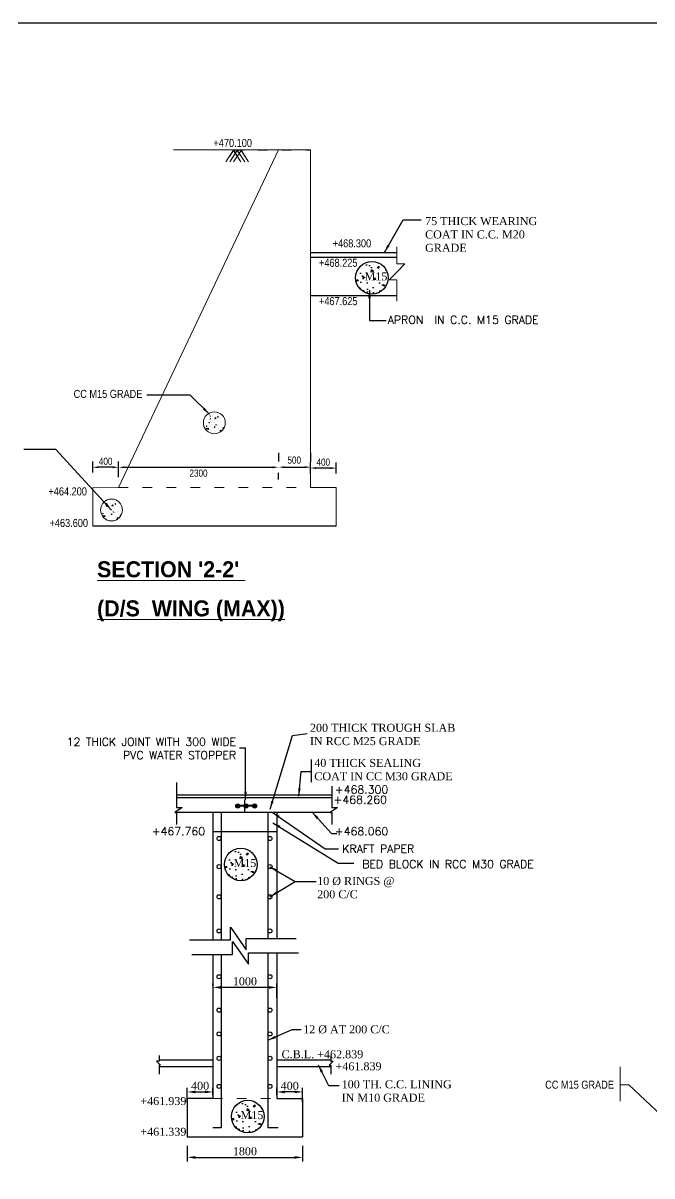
# Model space of a CAD drawing. Header units: millimetres. Extents: x 80 to 6605, y 46 to 2491.
# Drawn here: x 5765.7 to 5962.2, y 325.5 to 685.7 of the extents above; entities that cross this region are included whole.
import ezdxf

# ---------------------------------------------------------------- set-up
doc = ezdxf.new("R2010")
doc.units = ezdxf.units.MM
doc.linetypes.add('ACAD_ISO03W100', pattern=[30, 12, -18])
doc.layers.add('TEXT_GENERAL', color=4, linetype='Continuous')
doc.styles.add('ARIAL NARROW', font='ARIALN.TTF')
doc.styles.add('CITYBLUEPR', font='cityb___.ttf')
doc.styles.add('ROMANS', font='romans.shx', dxfattribs={"height": 2.5})
doc.styles.get("Standard").update_dxf_attribs({"font": 'times.ttf', "height": 2.5})
doc.styles.add('TNR_2.5', font='times.ttf', dxfattribs={"height": 2.5})
doc.dimstyles.new('ISO-25', dxfattribs={"dimtxt": 2.5, "dimasz": 2.5, "dimexe": 1.25, "dimexo": 0.625, "dimtad": 1, "dimlfac": 25, "dimtxsty": 'Standard', "dimcen": 2.5, "dimadec": 0, "dimazin": 0, "dimtfac": 1, "dimtmove": 0, "dimatfit": 3, "dimfxl": 1, "dimarcsym": 0})
doc.dimstyles.new('STANDARD$0', dxfattribs={"dimscale": 88.888889, "dimtxt": 0.02, "dimasz": 0.02, "dimexe": 0.1, "dimexo": 0.1, "dimgap": 0.09, "dimtad": 2, "dimtih": 1, "dimtoh": 1, "dimdec": 0, "dimzin": 1, "dimdsep": 46, "dimtxsty": 'Standard', "dimcen": 0.09, "dimadec": 0, "dimazin": 0, "dimtfac": 1, "dimtdec": 4, "dimtofl": 0, "dimtmove": 0, "dimatfit": 3, "dimfxl": 1, "dimtolj": 1, "dimtzin": 1, "dimarcsym": 0})
doc.dimstyles.new('STYLE_ESH', dxfattribs={"dimtxt": 2.5, "dimasz": 2.5, "dimexe": 1, "dimexo": 0.625, "dimtad": 0, "dimtih": 1, "dimtoh": 1, "dimdec": 0, "dimlfac": 100, "dimzin": 9, "dimdsep": 46, "dimtxsty": 'TNR_2.5', "dimcen": 2.5, "dimadec": 0, "dimazin": 2, "dimtfac": 1, "dimtdec": 0, "dimtofl": 0, "dimtmove": 2, "dimatfit": 3, "dimfxl": 1, "dimarcsym": 0})

# ---------------------------------------------------------------- blocks, each defined once
blk = doc.blocks.new('*D138')
at = {"layer": 'Defpoints', "color": 0, "transparency": 16777216}
for p in [(5787.48, 546.88), (5787.48, 540.77), (5795.53, 540.77)]:
    blk.add_point(p, dxfattribs=at)
at = {"layer": 'TEXT_GENERAL', "color": 0, "lineweight": -2, "transparency": 16777216}
for p, q in [((5787.48, 545.21), (5787.48, 548.65)), ((5795.53, 545.21), (5795.53, 548.65)), ((5793.75, 546.88), (5789.26, 546.88))]:
    blk.add_line(p, q, dxfattribs=at)
at = {"layer": 'TEXT_GENERAL', "color": 0, "transparency": 16777216}
for points in [[(5789.26, 547.17), (5789.26, 546.58), (5787.48, 546.88)], [(5793.75, 547.17), (5793.75, 546.58), (5795.53, 546.88)]]:
    blk.add_solid(points, dxfattribs=at)
at = {"layer": 'TEXT_GENERAL', "color": 0, "lineweight": 9, "transparency": 16777216, "insert": (5791.51, 548.72), "char_height": 2.222, "attachment_point": 5, "style": 'ARIAL NARROW'}
blk.add_mtext('\\A1;400', dxfattribs=at)
blk = doc.blocks.new('*D139')
at = {"layer": 'Defpoints', "color": 0, "transparency": 16777216}
for p in [(5795.53, 548.18), (5845.52, 547.54), (5845.52, 546.88)]:
    blk.add_point(p, dxfattribs=at)
at = {"layer": 'TEXT_GENERAL', "color": 0, "lineweight": -2, "transparency": 16777216}
for p, q in [((5795.53, 543.74), (5795.53, 545.1)), ((5797.31, 546.88), (5843.74, 546.88)), ((5845.52, 543.09), (5845.52, 545.1))]:
    blk.add_line(p, q, dxfattribs=at)
at = {"layer": 'TEXT_GENERAL', "color": 0, "transparency": 16777216}
for points in [[(5797.31, 547.17), (5797.31, 546.58), (5795.53, 546.88)], [(5843.74, 547.17), (5843.74, 546.58), (5845.52, 546.88)]]:
    blk.add_solid(points, dxfattribs=at)
at = {"layer": 'TEXT_GENERAL', "color": 0, "lineweight": 9, "transparency": 16777216, "insert": (5820.52, 545.03), "char_height": 2.222, "attachment_point": 5, "style": 'ARIAL NARROW'}
blk.add_mtext('\\A1;2300', dxfattribs=at)
blk = doc.blocks.new('*D140')
at = {"layer": 'Defpoints', "color": 0, "transparency": 16777216}
for p in [(5855.48, 546.63), (5855.48, 540.52), (5863.53, 540.52)]:
    blk.add_point(p, dxfattribs=at)
at = {"layer": 'TEXT_GENERAL', "color": 0, "lineweight": -2, "transparency": 16777216}
for p, q in [((5855.48, 544.97), (5855.48, 548.41)), ((5863.53, 544.97), (5863.53, 548.41)), ((5861.75, 546.63), (5857.26, 546.63))]:
    blk.add_line(p, q, dxfattribs=at)
at = {"layer": 'TEXT_GENERAL', "color": 0, "transparency": 16777216}
for points in [[(5857.26, 546.93), (5857.26, 546.33), (5855.48, 546.63)], [(5861.75, 546.93), (5861.75, 546.33), (5863.53, 546.63)]]:
    blk.add_solid(points, dxfattribs=at)
at = {"layer": 'TEXT_GENERAL', "color": 0, "lineweight": 9, "transparency": 16777216, "insert": (5859.51, 548.47), "char_height": 2.222, "attachment_point": 5, "style": 'ARIAL NARROW'}
blk.add_mtext('\\A1;400', dxfattribs=at)
blk = doc.blocks.new('*D137')
at = {"layer": 'Defpoints', "color": 0, "transparency": 16777216}
for p in [(5845.53, 546.91), (5855.53, 546.91), (5855.53, 546.91)]:
    blk.add_point(p, dxfattribs=at)
at = {"layer": 'TEXT_GENERAL', "color": 0, "lineweight": -2, "transparency": 16777216}
for p, q in [((5845.53, 551.36), (5845.53, 548.69)), ((5855.53, 551.36), (5855.53, 548.69)), ((5847.31, 546.91), (5853.75, 546.91))]:
    blk.add_line(p, q, dxfattribs=at)
at = {"layer": 'TEXT_GENERAL', "color": 0, "transparency": 16777216}
for points in [[(5847.31, 547.21), (5847.31, 546.62), (5845.53, 546.91)], [(5853.75, 547.21), (5853.75, 546.62), (5855.53, 546.91)]]:
    blk.add_solid(points, dxfattribs=at)
at = {"layer": 'TEXT_GENERAL', "color": 0, "lineweight": 9, "transparency": 16777216, "insert": (5850.43, 549.1), "char_height": 2.222, "attachment_point": 5, "style": 'ARIAL NARROW'}
blk.add_mtext('\\A1;500', dxfattribs=at)
blk = doc.blocks.new('*D145')
at = {"color": 0, "lineweight": -2, "ltscale": 6, "transparency": 16777216}
for p, q in [((5817.02, 334.86), (5817.02, 330.01)), ((5853.02, 334.86), (5853.02, 330.01)), ((5819.52, 331.26), (5850.52, 331.26))]:
    blk.add_line(p, q, dxfattribs=at)
at = {"color": 0, "ltscale": 6, "transparency": 16777216}
for points in [[(5819.52, 331.68), (5819.52, 330.85), (5817.02, 331.26)], [(5850.52, 331.68), (5850.52, 330.85), (5853.02, 331.26)]]:
    blk.add_solid(points, dxfattribs=at)
at = {"layer": 'Defpoints', "color": 0, "ltscale": 6, "transparency": 16777216}
for p in [(5817.02, 335.49), (5853.02, 335.49), (5853.02, 331.26)]:
    blk.add_point(p, dxfattribs=at)
at = {"color": 0, "ltscale": 6, "transparency": 16777216, "insert": (5835.02, 333.16), "char_height": 2.5, "attachment_point": 5}
blk.add_mtext('1800', dxfattribs=at)
blk = doc.blocks.new('*D146')
at = {"color": 0, "lineweight": -2, "ltscale": 6, "transparency": 16777216}
for p, q in [((5845.02, 350.82), (5845.02, 352.96)), ((5850.52, 351.71), (5847.52, 351.71)), ((5853.02, 348.5), (5853.02, 352.96))]:
    blk.add_line(p, q, dxfattribs=at)
at = {"color": 0, "ltscale": 6, "transparency": 16777216}
for points in [[(5847.52, 352.13), (5847.52, 351.3), (5845.02, 351.71)], [(5850.52, 352.13), (5850.52, 351.3), (5853.02, 351.71)]]:
    blk.add_solid(points, dxfattribs=at)
at = {"layer": 'Defpoints', "color": 0, "ltscale": 6, "transparency": 16777216}
for p in [(5845.02, 351.71), (5845.02, 350.2), (5853.02, 347.87)]:
    blk.add_point(p, dxfattribs=at)
at = {"color": 0, "ltscale": 6, "transparency": 16777216, "insert": (5849.02, 353.61), "char_height": 2.5, "attachment_point": 5}
blk.add_mtext('400', dxfattribs=at)
blk = doc.blocks.new('*D144')
at = {"color": 0, "lineweight": -2, "ltscale": 6, "transparency": 16777216}
for p, q in [((5817.02, 348.5), (5817.02, 352.96)), ((5819.52, 351.71), (5822.52, 351.71)), ((5825.02, 350.82), (5825.02, 352.96))]:
    blk.add_line(p, q, dxfattribs=at)
at = {"color": 0, "ltscale": 6, "transparency": 16777216}
for points in [[(5819.52, 352.13), (5819.52, 351.3), (5817.02, 351.71)], [(5822.52, 352.13), (5822.52, 351.3), (5825.02, 351.71)]]:
    blk.add_solid(points, dxfattribs=at)
at = {"layer": 'Defpoints', "color": 0, "ltscale": 6, "transparency": 16777216}
for p in [(5825.02, 351.71), (5825.02, 350.2), (5817.02, 347.87)]:
    blk.add_point(p, dxfattribs=at)
at = {"color": 0, "ltscale": 6, "transparency": 16777216, "insert": (5821.02, 353.61), "char_height": 2.5, "attachment_point": 5}
blk.add_mtext('400', dxfattribs=at)
blk = doc.blocks.new('*D147')
at = {"color": 0, "lineweight": -2, "ltscale": 6, "transparency": 16777216}
for p, q in [((5825.02, 385), (5825.02, 385.63)), ((5845.02, 381.16), (5845.02, 385.63)), ((5842.52, 384.38), (5827.52, 384.38))]:
    blk.add_line(p, q, dxfattribs=at)
at = {"color": 0, "ltscale": 6, "transparency": 16777216}
for points in [[(5827.52, 384.79), (5827.52, 383.96), (5825.02, 384.38)], [(5842.52, 384.79), (5842.52, 383.96), (5845.02, 384.38)]]:
    blk.add_solid(points, dxfattribs=at)
at = {"layer": 'Defpoints', "color": 0, "ltscale": 6, "transparency": 16777216}
for p in [(5825.02, 384.38), (5825.02, 384.38), (5845.02, 380.54)]:
    blk.add_point(p, dxfattribs=at)
at = {"color": 0, "ltscale": 6, "transparency": 16777216, "insert": (5835.02, 386.27), "char_height": 2.5, "attachment_point": 5}
blk.add_mtext('1000', dxfattribs=at)

msp = doc.modelspace()

# ---------------------------------------------------------------- hatches: boundary and pattern name
h = msp.add_hatch()
h.set_pattern_fill('AR-CONC', color=0, scale=0.03, style=0)
h.set_pattern_definition([(130, (5958.6364, 500.023), (-5.46554, -0.47817), [0.5715, -6.2865]), (185, (5958.6364, 500.023), (1.05728, 5.7317), [0.4572, -5.0292]), (79.549, (5958.181, 499.9834), (-4.40828, 5.2535), [0.4857, -5.3427]), (133.816, (5958.6364, 501.547), (-8.13237, -1.26127), [0.85725, -9.42975]), (83.3644, (5957.959, 501.442), (-7.12213, 7.42277), [0.72855, -8.01405]), (188.816, (5958.6364, 501.547), (-7.12214, 7.42275), [0.6858, -7.5438]), (159, (5957.8744, 501.166), (-4.54845, -3.06797), [0.5715, -6.2865]), (214, (5957.8744, 501.166), (-1.85406, 5.52564), [0.4572, -5.0292]), (108.5486, (5957.4954, 500.9106), (-6.4025, 2.45769), [0.4857, -5.3427]), (142.5, (5958.6364, 500.0232), (-0.092658, 2.53665), [0, -4.96824, 0, -5.1054, 0, -5.04825]), (172.5, (5958.6364, 500.0232), (-2.00459, 3.005417), [0, -2.91084, 0, -4.85394, 0, -1.92405]), (212.5, (5960.3357, 500.0232), (-4.067718, -0.171862), [0, -1.905, 0, -5.9436, 0, -7.8867]), (222.5, (5961.0977, 500.0232), (-4.443875, 0.762795), [0, -2.4765, 0, -3.94716, 0, -5.6007])])
h.paths.add_polyline_path([(5870.49553, 608.93198, -0.346392158), (5876.49553, 610.82886), (5876.49553, 601.31045, -0.346392158), (5870.49553, 603.20734)])
h.paths.add_polyline_path([(5876.49553, 610.82886, -0.312101352), (5879.78684, 606.06966, -0.312101352), (5876.49553, 601.31045)])
h.paths.add_polyline_path([(5869.61375, 606.06966, -0.150541428), (5870.49553, 608.93198), (5870.49553, 603.20734, -0.150541428)])
for points in [[(5833.43932, 441.04139, 1), (5832.14217, 441.04139, 1)], [(5835.99855, 441.04139, 1), (5834.7014, 441.04139, 1)], [(5838.70321, 441.04139, 1), (5837.40607, 441.04139, 1)]]:
    msp.add_hatch(color=0).paths.add_polyline_path(points)
h = msp.add_hatch()
h.set_pattern_fill('AR-CONC', color=0, scale=0.03, style=0)
h.set_pattern_definition([(130, (5917.675, 316.7305), (-5.46554, -0.47817), [0.5715, -6.2865]), (185, (5917.675, 316.7305), (1.05728, 5.7317), [0.4572, -5.0292]), (79.549, (5917.2197, 316.6907), (-4.40828, 5.2535), [0.4857, -5.3427]), (133.816, (5917.675, 318.2545), (-8.13237, -1.26127), [0.85725, -9.42975]), (83.3644, (5916.9974, 318.1494), (-7.12213, 7.42277), [0.72855, -8.01405]), (188.816, (5917.675, 318.2545), (-7.12214, 7.42275), [0.6858, -7.5438]), (159, (5916.913, 317.8735), (-4.54845, -3.06797), [0.5715, -6.2865]), (214, (5916.913, 317.8735), (-1.85406, 5.52564), [0.4572, -5.0292]), (108.5486, (5916.534, 317.618), (-6.4025, 2.45769), [0.4857, -5.3427]), (142.5, (5917.6751, 316.7305), (-0.092658, 2.53665), [0, -4.96824, 0, -5.1054, 0, -5.04825]), (172.5, (5917.675, 316.7305), (-2.00459, 3.005417), [0, -2.91084, 0, -4.85394, 0, -1.92405]), (212.5, (5919.3744, 316.7305), (-4.067718, -0.171862), [0, -1.905, 0, -5.9436, 0, -7.8867]), (222.5, (5920.1364, 316.7305), (-4.443875, 0.762795), [0, -2.4765, 0, -3.94716, 0, -5.6007])])
h.paths.add_polyline_path([(5829.53424, 425.63927, -0.346392158), (5835.53424, 427.53616), (5835.53424, 418.01774, -0.346392158), (5829.53424, 419.91463)])
h.paths.add_polyline_path([(5835.53424, 427.53616, -0.312101352), (5838.82555, 422.77695, -0.312101352), (5835.53424, 418.01774)])
h.paths.add_polyline_path([(5828.65247, 422.77695, -0.150541428), (5829.53424, 425.63927), (5829.53424, 419.91463, -0.150541428)])
h = msp.add_hatch()
h.set_pattern_fill('AR-CONC', color=0, scale=0.03, style=0)
h.set_pattern_definition([(130, (5919.8613, 237.962), (-5.46554, -0.47817), [0.5715, -6.2865]), (185, (5919.8613, 237.962), (1.05728, 5.7317), [0.4572, -5.0292]), (79.549, (5919.406, 237.9223), (-4.40828, 5.2535), [0.4857, -5.3427]), (133.816, (5919.861, 239.486), (-8.13237, -1.26127), [0.85725, -9.42975]), (83.3644, (5919.184, 239.381), (-7.12213, 7.42277), [0.72855, -8.01405]), (188.816, (5919.861, 239.486), (-7.12214, 7.42275), [0.6858, -7.5438]), (159, (5919.0993, 239.105), (-4.54845, -3.06797), [0.5715, -6.2865]), (214, (5919.0993, 239.105), (-1.85406, 5.52564), [0.4572, -5.0292]), (108.5486, (5918.7203, 238.8495), (-6.4025, 2.45769), [0.4857, -5.3427]), (142.5, (5919.8613, 237.9622), (-0.092658, 2.53665), [0, -4.96824, 0, -5.1054, 0, -5.04825]), (172.5, (5919.8613, 237.9622), (-2.00459, 3.005417), [0, -2.91084, 0, -4.85394, 0, -1.92405]), (212.5, (5921.5606, 237.9622), (-4.067718, -0.171862), [0, -1.905, 0, -5.9436, 0, -7.8867]), (222.5, (5922.3226, 237.9622), (-4.443875, 0.762795), [0, -2.4765, 0, -3.94716, 0, -5.6007])])
h.paths.add_polyline_path([(5831.72044, 346.87094, -0.346392158), (5837.72044, 348.76782), (5837.72044, 339.24941, -0.346392158), (5831.72044, 341.1463)])
h.paths.add_polyline_path([(5837.72044, 348.76782, -0.312101352), (5841.01175, 344.00862, -0.312101352), (5837.72044, 339.24941)])
h.paths.add_polyline_path([(5830.83866, 344.00862, -0.150541428), (5831.72044, 346.87094), (5831.72044, 341.1463, -0.150541428)])

# ---------------------------------------------------------------- linework, layer by layer
at = {"color": 0}
for p, q in [((6440.81445, 685.66503), (5550.81445, 685.66503)), ((5855.51389, 614.02049), (5882.31987, 614.02049)), ((5855.51389, 612.52049), (5882.31987, 612.52049)), ((5855.51389, 600.52049), (5882.31987, 600.52049)), ((5817.87622, 569.42662), (5804.40462, 569.3771)), ((5863.5316, 528.52174), (5787.5316, 528.49419)), ((5855.69509, 455.61143), (5855.77064, 448.51464)), ((5838.6784, 441.23459), (5832.14225, 441.23459)), ((5838.6784, 441.15131), (5832.14225, 441.15131)), ((5838.6784, 441.15131), (5832.14225, 441.15131)), ((5838.6784, 441.11131), (5832.14225, 441.11131)), ((5838.6784, 441.11131), (5832.14225, 441.11131)), ((5838.6784, 441.07131), (5832.14225, 441.07131)), ((5838.6784, 441.07131), (5832.14225, 441.07131)), ((5838.6784, 441.03131), (5832.14225, 441.03131)), ((5838.6784, 441.03131), (5832.14225, 441.03131)), ((5830.48153, 399.18767), (5830.48153, 403.20839)), ((5830.48153, 403.20839), (5835.45209, 396.113)), ((5817.70011, 399.18767), (5830.48153, 399.18767)), ((5831.19162, 398.71463), (5836.16218, 391.61925)), ((5831.19162, 394.69392), (5831.19162, 398.71463)), ((5835.45209, 396.113), (5835.45209, 399.66069)), ((5835.45209, 399.66069), (5851.07383, 399.66069)), ((5818.4102, 394.69392), (5831.19162, 394.69392)), ((5836.16218, 391.61925), (5836.16218, 395.16694)), ((5836.16218, 395.16694), (5851.78392, 395.16694))]:
    msp.add_line(p, q, dxfattribs=at)
at = {"color": 0, "ltscale": 6}
for p, q in [((5813.61976, 448.35665), (5813.61976, 440.55099)), ((5862.16973, 447.29275), (5862.16973, 440.55099)), ((5813.61976, 444.4996), (5862.16973, 444.4996)), ((5813.61976, 443.6996), (5862.16973, 443.6996)), ((5815.3744, 440.55099), (5813.12791, 439.0223)), ((5813.61976, 440.55099), (5815.3744, 440.55099)), ((5835.01968, 439.0996), (5835.01968, 442.8996)), ((5863.92437, 440.55099), (5861.67787, 439.0223)), ((5862.16973, 440.55099), (5863.92437, 440.55099)), ((5813.12791, 439.0223), (5813.61976, 439.0223)), ((5813.24149, 439.0996), (5861.79146, 439.0996)), ((5813.61976, 439.0223), (5813.61976, 435.2598)), ((5825.01968, 439.0996), (5825.01968, 399.18767)), ((5825.01968, 439.0996), (5845.01968, 439.0996)), ((5827.60034, 439.0996), (5827.60034, 399.18767)), ((5842.20441, 439.0996), (5842.20441, 399.66069)), ((5845.01968, 439.0996), (5845.01968, 399.66069)), ((5861.67787, 439.0223), (5862.16973, 439.0223)), ((5862.16973, 439.0223), (5862.16973, 435.2598)), ((5825.01968, 433.0996), (5845.01968, 433.0996)), ((5825.01968, 394.69392), (5825.01968, 349.6996)), ((5827.60034, 394.69392), (5827.60034, 340.5151)), ((5842.20441, 395.16694), (5842.20441, 340.5151)), ((5845.01968, 395.16694), (5845.01968, 349.6996)), ((5808.17834, 361.30206), (5807.41999, 361.30206)), ((5807.41999, 361.30206), (5808.6839, 360.1233)), ((5808.17834, 363.07019), (5808.17834, 361.30206)), ((5808.17834, 361.6996), (5825.01968, 361.6996)), ((5845.01968, 361.6996), (5861.79146, 361.6996)), ((5862.61936, 361.30206), (5861.35546, 360.1233)), ((5861.86101, 363.07019), (5861.86101, 361.30206)), ((5861.86101, 361.30206), (5862.61936, 361.30206)), ((5808.6839, 360.1233), (5808.17834, 360.1233)), ((5808.17834, 360.1233), (5808.17834, 357.26063)), ((5808.17834, 359.6996), (5825.01968, 359.6996)), ((5845.01968, 359.6996), (5861.79146, 359.6996)), ((5861.35546, 360.1233), (5861.86101, 360.1233)), ((5861.86101, 360.1233), (5861.86101, 357.26063)), ((5817.01968, 349.6996), (5817.01968, 337.6996)), ((5825.01968, 349.6996), (5817.01968, 349.6996)), ((5845.01968, 349.6996), (5853.01968, 349.6996)), ((5853.01968, 349.6996), (5853.01968, 337.6996)), ((5817.01968, 337.6996), (5853.01968, 337.6996))]:
    msp.add_line(p, q, dxfattribs=at)
for p, q in [((5827.60034, 340.5151), (5825.01688, 340.5151)), ((5845.39669, 340.5151), (5842.20441, 340.5151))]:
    msp.add_line(p, q)
at = {"color": 0}
for centre, radius in [((5874.7003, 606.06966), 5.08654), ((5832.79074, 441.04139), 0.64857), ((5835.34997, 441.04139), 0.64857), ((5838.05464, 441.04139), 0.64857), ((5833.73901, 422.77695), 5.08654), ((5835.9252, 344.00862), 5.08654)]:
    msp.add_circle(centre, radius, dxfattribs=at)
for centre in [(5826.9428, 430.88578), (5842.84323, 430.88578), (5826.95597, 422.09415), (5842.85641, 422.09415), (5826.9428, 412.6825), (5842.84323, 412.6825), (5826.9428, 402.02001), (5842.84323, 402.02001), (5826.9428, 387.70223), (5842.84323, 387.70223), (5826.9428, 377.2767), (5842.84323, 377.2767), (5826.9428, 369.84567), (5842.84323, 369.84567), (5826.9428, 362.20389), (5842.84323, 362.20389), (5826.9428, 353.43877), (5842.84323, 353.43877)]:
    msp.add_circle(centre, 0.6396)
at = {"layer": 'TEXT_GENERAL', "color": 0, "lineweight": 9}
for p, q in [((5795.5316, 540.51958), (5845.51389, 646.02049)), ((5855.51389, 646.02049), (5812.67461, 646.02049)), ((5855.51389, 646.02049), (5812.67461, 646.02049)), ((5831.43417, 645.90353), (5829.08143, 642.29891)), ((5831.43417, 645.8942), (5829.08143, 642.28959)), ((5832.62833, 645.90353), (5830.27559, 642.29891)), ((5832.62833, 645.8942), (5830.27559, 642.28959)), ((5831.43417, 645.90353), (5833.78691, 642.29891)), ((5831.43417, 645.8942), (5833.78691, 642.28959)), ((5833.82249, 645.8942), (5831.46975, 642.28959)), ((5832.62833, 645.90353), (5834.98107, 642.29891)), ((5832.62833, 645.8942), (5834.98107, 642.28959)), ((5833.82249, 645.90353), (5836.17523, 642.29891)), ((5833.82249, 645.8942), (5836.17523, 642.28959)), ((5855.51389, 646.02049), (5855.5316, 540.52217)), ((5882.48499, 615.76697), (5882.48499, 610.41342)), ((5882.48499, 610.41342), (5884.9359, 610.41342)), ((5884.9359, 610.41342), (5882.49152, 607.86484)), ((5880.04715, 605.4433), (5882.49152, 607.86484)), ((5882.48499, 605.4433), (5880.04715, 605.4433)), ((5882.48499, 598.76242), (5882.48499, 605.4433)), ((5824.01897, 562.81481), (5824.2467, 562.79488)), ((5824.02068, 562.81503), (5824.1458, 562.96414)), ((5824.04264, 562.00683), (5824.23216, 561.879)), ((5824.0429, 562.00743), (5824.30967, 562.10983)), ((5824.24868, 562.78918), (5824.2164, 562.96414)), ((5824.23245, 561.87936), (5824.3097, 562.1096)), ((5824.34394, 562.92355), (5824.34394, 562.92355)), ((5824.81196, 562.95175), (5824.81196, 562.95175)), ((5825.49686, 562.05077), (5825.49686, 562.05077)), ((5825.59646, 562.11612), (5825.89322, 562.4254)), ((5825.59731, 562.11368), (5825.93616, 562.06112)), ((5825.93555, 562.06274), (5825.89345, 562.42457)), ((5826.48954, 562.57572), (5826.71727, 562.5558)), ((5826.49126, 562.57594), (5826.67494, 562.79484)), ((5826.71925, 562.55007), (5826.6752, 562.78889)), ((5826.98502, 561.96285), (5826.98502, 561.96285)), ((5827.45305, 562.31904), (5827.45305, 562.31904)), ((5822.92152, 559.59517), (5823.14925, 559.57524)), ((5822.92325, 559.59538), (5823.10693, 559.81428)), ((5822.95513, 558.96023), (5823.14465, 558.83239)), ((5822.9554, 558.96082), (5823.22217, 559.06322)), ((5823.0304, 558.55315), (5823.0304, 558.55315)), ((5823.07673, 559.82148), (5823.07673, 559.82148)), ((5823.09045, 559.53816), (5823.09045, 559.53816)), ((5823.15122, 559.5695), (5823.10717, 559.80832)), ((5823.14494, 558.83276), (5823.22219, 559.063)), ((5823.36187, 558.74402), (5823.65862, 559.0533)), ((5823.36271, 558.74156), (5823.70156, 558.68901)), ((5823.70095, 558.69063), (5823.65886, 559.05247)), ((5823.74746, 560.7536), (5823.97519, 560.73368)), ((5823.74919, 560.75382), (5823.93287, 560.97272)), ((5823.78018, 561.76511), (5823.78018, 561.76511)), ((5823.90267, 560.97991), (5823.90267, 560.97991)), ((5823.91639, 560.6966), (5823.91639, 560.6966)), ((5823.97717, 560.72793), (5823.93311, 560.96675)), ((5824.04424, 559.66373), (5824.04424, 559.66373)), ((5824.30729, 561.23702), (5824.30729, 561.23702)), ((5824.36707, 561.26258), (5824.36707, 561.26258)), ((5824.41013, 559.63974), (5824.41013, 559.63974)), ((5824.48491, 558.35099), (5824.48491, 558.35099)), ((5824.58826, 561.64731), (5824.58826, 561.64731)), ((5824.64761, 560.21021), (5824.64761, 560.21021)), ((5824.74707, 558.83881), (5824.74707, 558.83881)), ((5824.7934, 560.10714), (5824.7934, 560.10714)), ((5825.1704, 560.7508), (5825.1704, 560.7508)), ((5825.22502, 559.8537), (5825.22502, 559.8537)), ((5825.3921, 559.35608), (5825.61983, 559.33616)), ((5825.39383, 559.3563), (5825.57751, 559.57519)), ((5825.45053, 560.78245), (5825.45053, 560.78245)), ((5825.54205, 561.77288), (5825.54205, 561.77288)), ((5825.62179, 559.33039), (5825.57774, 559.56921)), ((5825.89419, 560.18907), (5826.08371, 560.06124)), ((5825.89446, 560.18966), (5825.98044, 560.22267)), ((5826.084, 560.0616), (5826.13805, 560.22267)), ((5826.26704, 561.61842), (5826.26704, 561.61842)), ((5826.36988, 560.02114), (5826.36988, 560.02114)), ((5826.40093, 561.17665), (5826.40093, 561.17665)), ((5826.62893, 558.66778), (5826.62893, 558.66778)), ((5826.68147, 560.12428), (5826.68147, 560.12428)), ((5826.70327, 559.10708), (5826.70327, 559.10708)), ((5827.16586, 558.11338), (5827.46262, 558.42267)), ((5827.40672, 561.05071), (5827.40672, 561.05071)), ((5827.50495, 558.06), (5827.46286, 558.42183)), ((5827.58273, 558.79335), (5827.58273, 558.79335)), ((5827.63123, 560.17048), (5827.63123, 560.17048)), ((5828.12486, 559.11699), (5828.35259, 559.09707)), ((5828.1266, 559.11721), (5828.31028, 559.33611)), ((5823.04194, 558.16102), (5823.04194, 558.16102)), ((5824.16786, 558.26331), (5824.16786, 558.26331)), ((5825.93954, 558.17738), (5825.93954, 558.17738)), ((5827.16671, 558.11092), (5827.50556, 558.05837)), ((5795.5316, 540.51209), (5787.5316, 540.49438)), ((5787.5316, 540.51209), (5787.5316, 528.49419)), ((5863.5316, 540.52217), (5855.5316, 540.52217)), ((5863.5316, 540.52217), (5863.5316, 528.52174)), ((5791.40678, 534.50606), (5791.40678, 534.50606)), ((5791.64557, 535.55576), (5791.8733, 535.53583)), ((5791.64728, 535.55598), (5791.7724, 535.70509)), ((5791.66924, 534.74778), (5791.85876, 534.61995)), ((5791.6695, 534.74838), (5791.93627, 534.85078)), ((5791.87528, 535.53013), (5791.84301, 535.70509)), ((5791.85905, 534.62031), (5791.9363, 534.85055)), ((5791.93389, 533.97797), (5791.93389, 533.97797)), ((5792.25586, 534.00353), (5792.25586, 534.00353)), ((5792.47704, 534.38826), (5792.47704, 534.38826)), ((5792.70075, 535.6927), (5792.70075, 535.6927)), ((5793.05919, 533.49175), (5793.05919, 533.49175)), ((5793.33932, 533.5234), (5793.33932, 533.5234)), ((5793.38565, 534.79172), (5793.38565, 534.79172)), ((5793.43084, 534.51383), (5793.43084, 534.51383)), ((5793.48525, 534.85707), (5793.782, 535.16636)), ((5793.4861, 534.85463), (5793.82494, 534.80207)), ((5793.82434, 534.80369), (5793.78224, 535.16552)), ((5794.15583, 534.35937), (5794.15583, 534.35937)), ((5794.28972, 533.9176), (5794.28972, 533.9176)), ((5794.37833, 535.31667), (5794.60606, 535.29675)), ((5794.38005, 535.31689), (5794.56373, 535.53579)), ((5794.60804, 535.29102), (5794.56398, 535.52984)), ((5796.27772, 533.51787), (5796.27772, 533.51787)), ((5790.54812, 532.33612), (5790.77585, 532.31619)), ((5790.54985, 532.33633), (5790.73353, 532.55523)), ((5790.58174, 531.70118), (5790.77125, 531.57334)), ((5790.582, 531.70177), (5790.84878, 531.80417)), ((5790.657, 531.2941), (5790.657, 531.2941)), ((5790.66855, 530.90197), (5790.66855, 530.90197)), ((5790.70333, 532.56243), (5790.70333, 532.56243)), ((5790.71705, 532.27911), (5790.71705, 532.27911)), ((5790.77782, 532.31045), (5790.73377, 532.54927)), ((5790.77154, 531.57371), (5790.8488, 531.80395)), ((5790.98847, 531.48497), (5791.28522, 531.79425)), ((5790.98931, 531.48251), (5791.32816, 531.42996)), ((5791.32755, 531.43158), (5791.28546, 531.79342)), ((5791.67084, 532.40468), (5791.67084, 532.40468)), ((5791.79447, 531.00426), (5791.79447, 531.00426)), ((5792.03673, 532.38069), (5792.03673, 532.38069)), ((5792.11152, 531.09194), (5792.11152, 531.09194)), ((5792.5364, 532.95116), (5792.5364, 532.95116)), ((5792.63586, 531.57976), (5792.63586, 531.57976)), ((5792.68219, 532.84809), (5792.68219, 532.84809)), ((5793.11381, 532.59465), (5793.11381, 532.59465)), ((5793.28089, 532.09703), (5793.50862, 532.07711)), ((5793.28262, 532.09725), (5793.4663, 532.31614)), ((5793.51058, 532.07134), (5793.46653, 532.31017)), ((5793.78298, 532.93002), (5793.9725, 532.80219)), ((5793.78325, 532.93061), (5793.86923, 532.96362)), ((5793.82832, 530.91833), (5793.82832, 530.91833)), ((5793.97279, 532.80255), (5794.02683, 532.96362)), ((5794.25867, 532.76209), (5794.25867, 532.76209)), ((5794.51772, 531.40873), (5794.51772, 531.40873)), ((5794.57025, 532.86523), (5794.57025, 532.86523)), ((5794.59206, 531.84803), (5794.59206, 531.84803)), ((5795.05465, 530.85433), (5795.35141, 531.16362)), ((5795.0555, 530.85187), (5795.39435, 530.79932)), ((5795.39374, 530.80095), (5795.35165, 531.16278)), ((5795.47152, 531.5343), (5795.47152, 531.5343)), ((5795.52002, 532.91143), (5795.52002, 532.91143)), ((5796.01365, 531.85794), (5796.24138, 531.83802)), ((5796.01539, 531.85816), (5796.19907, 532.07706)), ((5796.24334, 531.83224), (5796.19929, 532.07106)), ((5796.51651, 532.09194), (5796.51651, 532.09194)), ((5796.60411, 532.7793), (5796.60411, 532.7793)), ((5952.29716, 359.51693), (5952.29716, 348.81746)), ((5952.26654, 353.98459), (5954.96092, 353.98459))]:
    msp.add_line(p, q, dxfattribs=at)
at = {"layer": 'TEXT_GENERAL', "color": 0, "linetype": 'ACAD_ISO03W100', "lineweight": 9, "ltscale": 0.25}
for p, q in [((5825.51389, 646.02049), (5855.51389, 646.02049)), ((5825.51389, 646.02049), (5855.51389, 646.02049)), ((5831.51389, 646.01814), (5855.51389, 646.02217)), ((5831.5139, 645.96646), (5855.5139, 645.97049)), ((5831.5139, 645.96646), (5855.5139, 645.97049)), ((5795.5316, 540.51209), (5855.5316, 540.52217)), ((5825.01968, 349.6996), (5845.01968, 349.6996))]:
    msp.add_line(p, q, dxfattribs=at)
at = {"layer": 'TEXT_GENERAL', "color": 0, "lineweight": 9}
for centre in [(5825.45053, 560.78245), (5793.33932, 533.5234)]:
    msp.add_circle(centre, 3.41915, dxfattribs=at)

# ---------------------------------------------------------------- texts
at = {"color": 0, "style": 'ROMANS'}
for s, p in [('APRON  IN C.C. M15 GRADE', (5879.64041, 591.69831)), ('+468.300', (5863.09917, 444.92659)), ('+468.260', (5862.69411, 441.75434)), ('+467.760', (5805.87943, 431.91002)), ('+468.060', (5863.09917, 431.91002))]:
    msp.add_text(s, height=2.5, dxfattribs=at).set_placement(p)
at = {"color": 0, "char_height": 2.5}
for s, insert, width, attachment_point, style in [('75 THICK WEARING COAT IN C.C. M20 GRADE', (5891.31452, 625.04472), 42.7777778, 1, 'TNR_2.5'), ('{\\Fsimplex.shx|c0;12\\Fsimplex.shx|c1; THICK JOINT WITH 300 WIDE PVC WATER STOPPER}', (5832.2765, 462.34364), 57.4179079, 3, 'ROMANS'), ('{\\Fsimplex.shx|c0;KRAFT PAPER}', (5865.44581, 426.45032), 160.8961, 7, 'ROMANS')]:
    msp.add_mtext(s, dxfattribs=dict(at, insert=insert, width=width, attachment_point=attachment_point, style=style))
for s, insert, width, attachment_point in [(' M15', (5879.55096, 607.77868), 33.227, 3), (' M15', (5838.58967, 424.48597), 33.227, 3), ('10 %%C RINGS @ 200 C/C', (5857.59665, 418.88224), 29.4920068, 1), ('12 %%C AT 200 C/C', (5853.21643, 372.52542), 29.4920068, 1), ('C.B.L. +462.839', (5846.47837, 364.7346), 26.0851, 1), (' +461.839', (5862.36746, 360.98782), 26.0851, 1), ('100 TH. C.C. LINING IN M10 GRADE', (5865.23791, 355.35297), 35, 1), ('+461.939', (5802.34077, 350.10755), 26.0851, 1), (' M15', (5840.77586, 345.71764), 33.227, 3), ('+461.339', (5802.34077, 340.52279), 26.0851, 1)]:
    msp.add_mtext(s, dxfattribs=dict(at, insert=insert, width=width, attachment_point=attachment_point))
at = {"color": 0, "char_height": 2.5, "attachment_point": 1}
for s, insert in [('200 THICK TROUGH SLAB\\PIN RCC M25 GRADE', (5855.3401, 466.73452)), ('40 THICK SEALING\\PCOAT IN CC M30 GRADE', (5856.69038, 455.76612))]:
    msp.add_mtext(s, dxfattribs=dict(at, insert=insert))
at = {"color": 0, "insert": (5871.67378, 421.64642), "char_height": 2.5, "attachment_point": 7, "style": 'ROMANS'}
msp.add_mtext('{\\Fsimplex|c0;BED BLOCK} {\\Fsimplex|c0;IN RCC M30} {\\Fsimplex|c0;GRADE}', dxfattribs=at)
at = {"layer": 'TEXT_GENERAL', "color": 0, "lineweight": 9}
for s, height, style, p in [('+470.100', 2.5, 'ARIAL NARROW', (5825.19838, 646.95764)), ('+468.300', 2.5, 'ARIAL NARROW', (5862.44068, 615.58849)), ('+468.225', 2.5, 'ARIAL NARROW', (5858.16472, 609.52387)), ('+467.625', 2.5, 'ARIAL NARROW', (5858.16472, 597.52978)), ('CC M15 GRADE', 2.5, 'ARIAL NARROW', (5781.50506, 568.55357)), ('+464.200', 2.5, 'ARIAL NARROW', (5773.6249, 538.08796)), ('+463.600', 2.5, 'ARIAL NARROW', (5773.97706, 528.23439)), ("%%USECTION '2-2' ", 5, 'CITYBLUEPR', (5788.83078, 512.51063)), ('%%U(D/S  WING (MAX))', 5, 'CITYBLUEPR', (5788.83078, 500.29609)), ('CC M15 GRADE', 2.5, 'ARIAL NARROW', (5928.83183, 352.72824))]:
    msp.add_text(s, height=height, dxfattribs=dict(at, style=style)).set_placement(p)

# ---------------------------------------------------------------- dimensions: what is measured, and where the dimension line sits
at = {"color": 0, "ltscale": 6}
dim = msp.add_linear_dim(base=(5825.01968, 384.37766), p1=(5845.01968, 380.53632), p2=(5825.01968, 384.37766), angle=180, text='1000', dimstyle='ISO-25', override={"dimtmove": 1}, dxfattribs=at)
dim.commit()
dim.dimension.update_dxf_attribs({"geometry": '*D147', "text_midpoint": (5835.01968, 386.27429)})
for base, p1, p2, text, picture, middle in [((5825.01968, 351.71421), (5817.01968, 347.87286), (5825.01968, 350.1996), '400', '*D144', (5821.01968, 353.61084)), ((5853.01968, 331.26298), (5817.01968, 335.48734), (5853.01968, 335.48734), '1800', '*D145', (5835.01968, 333.15961))]:
    dim = msp.add_linear_dim(base=base, p1=p1, p2=p2, text=text, dimstyle='ISO-25', dxfattribs=at)
    dim.commit()
    dim.dimension.update_dxf_attribs({"geometry": picture, "text_midpoint": middle})
dim = msp.add_linear_dim(base=(5845.01968, 351.71421), p1=(5853.01968, 347.87286), p2=(5845.01968, 350.1996), angle=180, text='400', dimstyle='ISO-25', dxfattribs=at)
dim.commit()
dim.dimension.update_dxf_attribs({"geometry": '*D146', "text_midpoint": (5849.01968, 353.61084)})
at = {"layer": 'TEXT_GENERAL', "color": 0, "lineweight": 9}
dim = msp.add_linear_dim(base=(5855.5316, 546.91307), p1=(5845.5316, 546.91307), p2=(5855.5316, 546.91307), text='500', dimstyle='STANDARD$0', override={"dimtxt": 0.025, "dimexe": 0.02, "dimexo": 0.05, "dimgap": 0.008, "dimtxsty": 'ARIAL NARROW', "dimtmove": 2}, dxfattribs=at)
dim.commit()
dim.dimension.update_dxf_attribs({"geometry": '*D137', "text_midpoint": (5850.4347, 549.09584), "dimtype": 160})
for base, p1, p2, text, picture, middle in [((5787.48195, 546.8771), (5795.53032, 540.77015), (5787.48195, 540.77015), '400', '*D138', (5791.50614, 548.72281)), ((5845.5157, 546.8771), (5795.53032, 548.17966), (5845.5157, 547.53649), '2300', '*D139', (5820.52301, 545.03138)), ((5855.48324, 546.62912), (5863.5316, 540.52217), (5855.48324, 540.52217), '400', '*D140', (5859.50742, 548.47483))]:
    dim = msp.add_linear_dim(base=base, p1=p1, p2=p2, text=text, dimstyle='STANDARD$0', override={"dimtxt": 0.025, "dimexe": 0.02, "dimexo": 0.05, "dimgap": 0.008, "dimtxsty": 'ARIAL NARROW', "dimtmove": 2}, dxfattribs=at)
    dim.commit()
    dim.dimension.update_dxf_attribs({"geometry": picture, "text_midpoint": middle})

# ---------------------------------------------------------------- leaders
at = {"color": 0}
for points, dimstyle in [([(5878.61804, 614.02049), (5884.47292, 624.19299), (5890.11097, 624.19299)], 'STYLE_ESH'), ([(5873.93702, 602.17098), (5873.98956, 592.72602), (5879.10204, 592.72602)], 'ISO-25'), ([(5793.33932, 533.5234), (5775.96849, 552.38203), (5765.99791, 552.38203)], 'STYLE_ESH'), ([(5851.82602, 444.08442), (5852.59763, 451.83654), (5855.69509, 451.83654)], 'ISO-25')]:
    msp.add_leader(points, dimstyle=dimstyle, override={"dimgap": 0.625, "dimtad": 0}, dxfattribs=at)
at = {"color": 0, "annotation_type": 0, "has_hookline": 1, "hookline_direction": 0, "text_width": 44.1186}
msp.add_leader([(5842.87373, 440.10713), (5849.9372, 463.07487), (5854.4386, 463.73473)], dimstyle='ISO-25', override={"dimgap": 0.625, "dimtad": 0}, dxfattribs=at)
at = {"color": 0}
msp.add_leader([(5835.22328, 442.99157), (5835.24413, 459.0747), (5833.29445, 459.0747)], dimstyle='ISO-25', dxfattribs=at)
at = {"color": 0, "ltscale": 6}
for points in [[(5843.56284, 439.0996), (5860.05312, 427.65052), (5864.25783, 427.65052)], [(5856.02659, 439.0996), (5862.11514, 432.4361), (5863.77564, 432.4361)], [(5843.76473, 435.82959), (5864.13367, 423.17735), (5869.08827, 423.17735)]]:
    msp.add_leader(points, dimstyle='ISO-25', override={"dimgap": 0.625, "dimtad": 0}, dxfattribs=at)
for points in [[(5842.85641, 422.09415), (5850.67731, 417.4951), (5857.30858, 417.4951)], [(5842.84323, 412.6825), (5850.67731, 417.4951)], [(5842.20441, 367.84102), (5849.77964, 371.23695), (5852.64731, 371.23695)]]:
    msp.add_leader(points, dimstyle='STYLE_ESH', override={"dimgap": 0.625, "dimtad": 0})
at = {"color": 0, "ltscale": 0.5}
msp.add_leader([(5857.93013, 360.22187), (5861.11057, 353.74635), (5864.4584, 353.74635)], dimstyle='ISO-25', override={"dimgap": 0.625, "dimtad": 0}, dxfattribs=at)
at = {"layer": 'TEXT_GENERAL', "color": 0, "lineweight": 9}
for points in [[(5823.91612, 563.44988), (5817.87622, 569.42662)], [(5985.11094, 325.46808), (5954.96092, 353.98459)]]:
    msp.add_leader(points, dimstyle='ISO-25', override={"dimgap": 0.625, "dimtad": 0}, dxfattribs=at)

doc.saveas('drawing.dxf')
